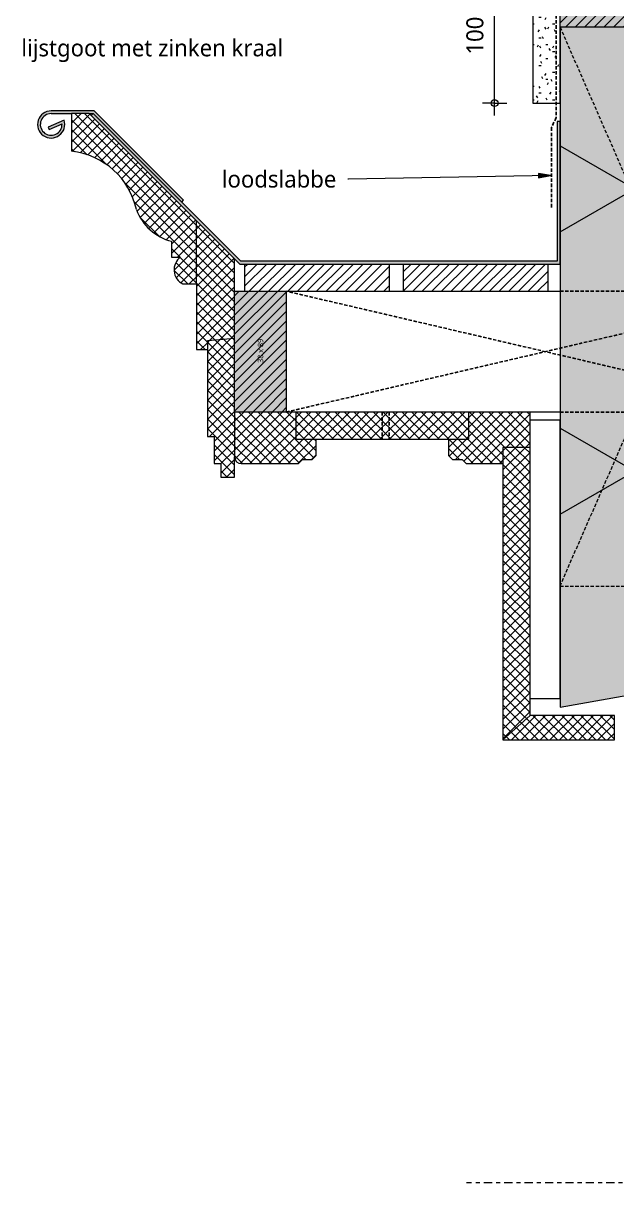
# Model space of a CAD drawing. Header units: millimetres. Extents: x -435 to 27166, y -19117 to 26500.
# Drawn here: x 7109 to 7545, y -5664 to -4810 of the extents above; entities that cross this region are included whole.
import ezdxf

# ---------------------------------------------------------------- set-up
doc = ezdxf.new("R2010")
doc.units = ezdxf.units.MM
doc.linetypes.add('MV_center', pattern=[15, 6, -3, 3, -3])
doc.linetypes.add('MV_hidden', pattern=[3.75, 2.5, -1.25])
for name, color, linetype, lineweight in [('A-ANNO-DIMS', 211, 'Continuous', 13), ('A-ANNO-DIMS-5', 211, 'Continuous', 13), ('A-ANNO-NOTE', 131, 'Continuous', 18), ('A-DETL', 90, 'Continuous', 13), ('A-DETL-GENF', 92, 'Continuous', 18), ('A-DETL-MEDM', 33, 'Continuous', 18), ('G-ANNO-TEXT', 231, 'Continuous', 13)]:
    doc.layers.add(name, color=color, linetype=linetype, lineweight=lineweight)
doc.styles.add('Segoe UI_1', font='segoeui.ttf', dxfattribs={"height": 4})
doc.styles.add('Segoe UI_3', font='segoeui.ttf', dxfattribs={"height": 12.5})
doc.dimstyles.new('2_5_mm_5', dxfattribs={"dimscale": 304.8, "dimtxt": 13.092049, "dimasz": 0.016404, "dimexe": 0.029528, "dimexo": 0.0625, "dimgap": 0.014764, "dimtad": 1, "dimdec": 0, "dimzin": 0, "dimdsep": 46, "dimtxsty": 'Segoe UI_3', "dimblk1": 'DOTBLANK', "dimblk2": 'DOTBLANK', "dimsah": 1, "dimcen": 0.09, "dimdle": 0.029528, "dimazin": 0, "dimtfac": 1, "dimtdec": 4, "dimtix": 1, "dimtmove": 0, "dimatfit": 3, "dimfxl": 0.029528, "dimfxlon": 1, "dimtvp": 1, "dimtfill": 1, "dimtolj": 1, "dimtzin": 0, "dimarcsym": 2})
pattern_1 = [(45, (0, 0), (-3.535534, 3.535534), []), (135, (0, 0), (-3.535534, -3.535534), [])]

# ---------------------------------------------------------------- blocks, each defined once
blk = doc.blocks.new('42 isolatie - Type 1-3768601-Details Appartement')
at = {"layer": 'A-DETL-GENF'}
blk.add_hatch(color=256, dxfattribs=at).paths.add_polyline_path([(-31.46, 180.8), (0.28, 0.8), (469.24, 0.8), (469.24, 180.8), (-25.08, 180.8)])
at = {"layer": 'A-DETL-GENF', "lineweight": 13}
h = blk.add_hatch(dxfattribs=at)
h.set_pattern_fill('FP_43', color=256, style=0, pattern_type=2)
h.set_pattern_definition([(60, (-2126.39, 181.76), (-155.885, 90), []), (120, (-2126.39, 181.76), (-155.885, -90), [])])
h.paths.add_polyline_path([(-31.46, 180.8), (0.28, 0.8), (469.24, 0.8), (469.24, 180.8), (-25.08, 180.8)])
at = {"layer": 'A-DETL-GENF'}
for p, q in [((-25.08, 180.8), (-31.46, 180.8)), ((-31.46, 180.8), (0.28, 0.8)), ((-25.08, 180.8), (-31.46, 180.8)), ((-31.46, 180.8), (0.28, 0.8)), ((179.79, 180.8), (-25.08, 180.8)), ((294.79, 180.8), (179.79, 180.8)), ((294.79, 180.8), (179.79, 180.8)), ((399.79, 180.8), (294.79, 180.8)), ((413.24, 180.8), (399.79, 180.8)), ((413.24, 180.8), (399.79, 180.8)), ((469.24, 180.8), (413.24, 180.8)), ((0.28, 0.8), (262.95, 0.8)), ((262.95, 0.8), (272.95, 0.8)), ((262.95, 0.8), (272.95, 0.8)), ((272.95, 0.8), (469.24, 0.8))]:
    blk.add_line(p, q, dxfattribs=at)
blk = doc.blocks.new('00 hout_rechthoekig_sls - SLS 38x89-3186759-Details Appartement')
at = {"layer": 'A-DETL-GENF', "lineweight": 13}
blk.add_hatch(color=256, dxfattribs=at).paths.add_polyline_path([(0, 0), (0, -38), (89, -38), (89, 0), (54.21, 0)])
at = {"layer": 'A-DETL-MEDM', "lineweight": 13}
h = blk.add_hatch(dxfattribs=at)
h.set_pattern_fill('FP_156', color=256, style=0, pattern_type=2)
h.set_pattern_definition([(315, (5096.495, 7264.072), (3.535534, 3.535534), [])])
h.paths.add_polyline_path([(0, 0), (0, -38), (89, -38), (89, 0), (54.21, 0)])
at = {"layer": 'A-DETL-MEDM'}
for p, q in [((0, 0), (54.21, 0)), ((0, -38), (0, 0)), ((54.21, 0), (89, 0)), ((89, 0), (89, -38)), ((89, 0), (89, -38)), ((89, 0), (89, -38)), ((89, -38), (0, -38)), ((89, -38), (0, -38))]:
    blk.add_line(p, q, dxfattribs=at)
blk = doc.blocks.new('00 hout_rechthoekig_sls - Vuren 44x180-3186885-Details Appartement')
at = {"layer": 'A-DETL-GENF', "lineweight": 13}
blk.add_hatch(color=256, dxfattribs=at).paths.add_polyline_path([(0, -44), (180, -44), (180, 0), (0, 0)])
at = {"layer": 'A-DETL-MEDM', "lineweight": 13}
h = blk.add_hatch(dxfattribs=at)
h.set_pattern_fill('FP_161', color=256, style=0, pattern_type=2)
h.set_pattern_definition([(45, (-7503.545, 4769.042), (-3.535534, 3.535534), [])])
h.paths.add_polyline_path([(0, -44), (180, -44), (180, 0), (0, 0)])
at = {"layer": 'A-DETL-MEDM'}
for p, q in [((0, 0), (180, 0)), ((0, -44), (0, 0)), ((180, 0), (180, -44)), ((180, 0), (180, -44)), ((180, 0), (180, -44)), ((180, -44), (0, -44)), ((180, -44), (0, -44))]:
    blk.add_line(p, q, dxfattribs=at)
blk = doc.blocks.new('NLRS_00_DI_maskeer - Type 1-4234994-Details Appartement')
at = {"layer": 'A-DETL-GENF', "linetype": 'MV_center'}
blk.add_line((368.91, 0), (-100, 0), dxfattribs=at)
blk = doc.blocks.new('DIMBLOCK547-Details Appartement')
at = {"layer": 'A-ANNO-DIMS-5'}
for p, q in [((7455.45, -4878.04), (7455.45, -4760.04)), ((7455.45, -4769.04), (7446.45, -4769.04)), ((7455.45, -4769.04), (7464.45, -4769.04)), ((7455.45, -4869.04), (7446.45, -4869.04)), ((7455.45, -4869.04), (7464.45, -4869.04))]:
    blk.add_line(p, q, dxfattribs=at)
for centre in [(7455.45, -4769.04), (7455.45, -4869.04)]:
    blk.add_circle(centre, 2.5, dxfattribs=at)
at = {"layer": 'A-ANNO-DIMS-5', "color": 0, "insert": (7434.64, -4833.32), "char_height": 12.5, "width": 34.2774, "attachment_point": 1, "rotation": 90, "line_spacing_factor": 1.142579, "style": 'Segoe UI_3', "bg_fill": 3, "box_fill_scale": 1.25, "bg_fill_color": 9, "bg_fill_true_color": 13158600, "bg_fill_transparency": 0}
blk.add_mtext('100', dxfattribs=at)
blk = doc.blocks.new('_DotBlank')
at = {"color": 0, "linetype": 'ByBlock', "lineweight": -2}
blk.add_line((-0.5, 0), (-1, 0), dxfattribs=at)
blk.add_circle((0, 0), 0.5, dxfattribs=at)

msp = doc.modelspace()

# ---------------------------------------------------------------- hatches: boundary and pattern name
at = {"layer": 'A-DETL-GENF', "lineweight": 13}
h = msp.add_hatch(dxfattribs=at)
h.set_pattern_fill('FP_17', color=254, style=0, pattern_type=2)
h.set_pattern_definition([(0, (0, 0), (20.32, 5.08), [1.676, -13.564, 1.676, -13.564, -81.28]), (0, (0, 0), (20.32, 5.08), [-30.48, 1.676, -28.804, 1.676, -13.564, -35.56]), (0, (0, 0), (20.32, 5.08), [-76.2, 1.676, -8.484, 1.676, -23.724]), (120, (7.62, 2.54), (-14.559409, 15.0576362), [1.676, -13.564, 1.676, -13.564, -81.28]), (120, (7.62, 2.54), (-14.559409, 15.0576362), [-30.48, 1.676, -28.804, 1.676, -13.564, -35.56]), (120, (7.62, 2.54), (-14.559409, 15.0576362), [-76.2, 1.676, -8.484, 1.676, -23.724]), (240, (10.16, 12.7), (-5.760591, -20.1376362), [1.676, -13.564, 1.676, -13.564, -81.28]), (240, (10.16, 12.7), (-5.760591, -20.1376362), [-30.48, 1.676, -28.804, 1.676, -13.564, -35.56]), (240, (10.16, 12.7), (-5.760591, -20.1376362), [-76.2, 1.676, -8.484, 1.676, -23.724])])
h.paths.add_polyline_path([(7503.55, -4869.04), (7503.55, -4769.04), (7483.55, -4769.04), (7483.55, -4869.04)])
at = {"layer": 'A-DETL-GENF'}
for points in [[(7225.21, -4941.9), (7226.62, -4940.49), (7160.88, -4874.74), (7129.16, -4874.74), (7126.67, -4875.06), (7124.33, -4875.99), (7122.3, -4877.47), (7120.7, -4879.41), (7119.64, -4881.69), (7119.18, -4884.17), (7119.35, -4886.68), (7120.14, -4889.06), (7121.51, -4891.18), (7123.35, -4892.88), (7125.57, -4894.08), (7128.01, -4894.68), (7130.53, -4894.65), (7132.95, -4894), (7135.14, -4892.76), (7136.95, -4891.01), (7138.27, -4888.87), (7139.01, -4886.47), (7139.13, -4883.95), (7138.62, -4881.49), (7126.93, -4886.72), (7127.75, -4888.55), (7137.15, -4884.34), (7137, -4886.33), (7136.36, -4888.23), (7135.27, -4889.91), (7133.8, -4891.26), (7132.04, -4892.21), (7130.1, -4892.69), (7128.1, -4892.67), (7126.16, -4892.16), (7124.42, -4891.19), (7122.97, -4889.81), (7121.91, -4888.11), (7121.3, -4886.21), (7121.18, -4884.21), (7121.56, -4882.25), (7122.42, -4880.44), (7123.7, -4878.9), (7125.32, -4877.73), (7127.18, -4876.99), (7129.16, -4876.74), (7160.05, -4876.74), (7224.13, -4940.82)], [(7503.55, -4987.49), (7503.55, -4882.49), (7501.55, -4882.49), (7501.55, -4985.49), (7268.8, -4985.49), (7160.05, -4876.74), (7158.64, -4878.16), (7267.98, -4987.49), (7435.95, -4987.49)]]:
    msp.add_hatch(color=9, dxfattribs=at).paths.add_polyline_path(points)
at = {"layer": 'A-DETL-GENF', "lineweight": 13}
h = msp.add_hatch(dxfattribs=at)
h.set_pattern_fill('FP_20', color=250, style=0, pattern_type=2)
h.set_pattern_definition(pattern_1)
h.paths.add_polyline_path([(7226.06, -5002.21), (7236.07, -5002.21), (7236.07, -4955.59), (7157.22, -4876.74), (7144.16, -4876.74), (7144.16, -4904.5), (7150.97, -4905.68), (7157.47, -4907.66), (7163.73, -4910.47), (7169.59, -4914.02), (7174.96, -4918.28), (7179.76, -4923.17), (7183.9, -4928.63), (7187.34, -4934.56), (7189.99, -4940.82), (7191.88, -4947.47), (7193.71, -4951.63), (7196, -4955.49), (7198.76, -4959.07), (7201.93, -4962.3), (7205.47, -4965.11), (7209.32, -4967.48), (7213.4, -4969.36), (7217.73, -4970.75), (7217.73, -4982.48), (7224.33, -4982.48), (7222.17, -4984.51), (7220.59, -4987.03), (7219.71, -4989.87), (7219.59, -4992.83), (7220.23, -4995.73), (7221.59, -4998.38), (7223.57, -5000.58)])
h = msp.add_hatch(dxfattribs=at)
h.set_pattern_fill('FP_20', color=250, style=0, pattern_type=2)
h.set_pattern_definition(pattern_1)
h.paths.add_polyline_path([(7236.07, -5050.47), (7244.07, -5050.47), (7244.07, -5044.03), (7264.07, -5042.28), (7264.07, -4983.59), (7236.07, -4955.59), (7236.07, -5042.28)])
h = msp.add_hatch(dxfattribs=at)
h.set_pattern_fill('FP_33', color=250, style=0, pattern_type=2)
h.set_pattern_definition([(45, (0, 0), (-3.535534, 3.535534), [])])
h.paths.add_polyline_path([(7378.12, -5007.49), (7378.12, -4987.49), (7271.48, -4987.49), (7271.48, -5007.49), (7302.07, -5007.49)])
h.paths.add_polyline_path([(7494.76, -5007.49), (7494.76, -4987.49), (7388.12, -4987.49), (7388.12, -5007.49), (7435.95, -5007.49)])
h = msp.add_hatch(dxfattribs=at)
h.set_pattern_fill('FP_20', color=250, style=0, pattern_type=2)
h.set_pattern_definition(pattern_1)
h.paths.add_polyline_path([(7254.07, -5144.49), (7264.07, -5144.49), (7264.07, -5042.28), (7244.07, -5044.03), (7244.07, -5114.49), (7249.07, -5114.49), (7249.07, -5134.49), (7254.07, -5134.49)])
h = msp.add_hatch(dxfattribs=at)
h.set_pattern_fill('FP_20', color=250, style=0, pattern_type=2)
h.set_pattern_definition(pattern_1)
h.paths.add_polyline_path([(7461.55, -5134.49), (7461.55, -5122.49), (7481.55, -5122.49), (7481.55, -5096.49), (7436.55, -5096.49), (7436.55, -5116.49), (7421.55, -5116.49), (7421.55, -5128.49), (7424.55, -5131.49), (7431.55, -5131.49), (7434.55, -5134.49), (7436.55, -5134.49)])
h.paths.add_polyline_path([(7309.07, -5134.49), (7311.07, -5134.49), (7314.07, -5131.49), (7321.07, -5131.49), (7324.07, -5128.49), (7324.07, -5116.49), (7309.07, -5116.49), (7309.07, -5096.49), (7264.07, -5096.49), (7264.07, -5129.49), (7264.24, -5130.79), (7264.74, -5131.99), (7265.54, -5133.03), (7266.57, -5133.82), (7267.78, -5134.32), (7269.07, -5134.49)])
h = msp.add_hatch(dxfattribs=at)
h.set_pattern_fill('FP_20', color=250, style=0, pattern_type=2)
h.set_pattern_definition(pattern_1)
h.paths.add_polyline_path([(7436.55, -5116.49), (7436.55, -5096.49), (7309.07, -5096.49), (7309.07, -5116.49), (7435.95, -5116.49)])
h = msp.add_hatch(dxfattribs=at)
h.set_pattern_fill('FP_20', color=250, style=0, pattern_type=2)
h.set_pattern_definition(pattern_1)
h.paths.add_polyline_path([(7461.55, -5337.88), (7543.55, -5337.88), (7543.55, -5319.88), (7481.55, -5319.88), (7481.55, -5122.49), (7461.55, -5122.49), (7461.55, -5299.66)])
at = {"layer": 'G-ANNO-TEXT'}
msp.add_hatch(color=7, dxfattribs=at).paths.add_polyline_path([(7496.64, -4922.33), (7487.62, -4920.9), (7487.67, -4924.08)])

# ---------------------------------------------------------------- linework, layer by layer
at = {"layer": 'A-DETL', "lineweight": 18}
for p, q in [((7483.55, -4769.04), (7483.55, -4869.04)), ((7503.55, -4869.04), (7503.55, -4813.04)), ((7160.88, -4874.74), (7129.16, -4874.74)), ((7226.62, -4940.49), (7160.88, -4874.74)), ((7483.55, -4869.04), (7503.55, -4869.04)), ((7138.62, -4881.49), (7126.93, -4886.72)), ((7129.16, -4876.74), (7144.16, -4876.74)), ((7144.16, -4876.74), (7144.16, -4904.5)), ((7157.22, -4876.74), (7144.16, -4876.74)), ((7157.22, -4876.74), (7160.05, -4876.74)), ((7236.07, -4955.59), (7157.22, -4876.74)), ((7160.05, -4876.74), (7158.64, -4878.16)), ((7268.8, -4985.49), (7160.05, -4876.74)), ((7503.55, -4882.49), (7501.55, -4882.49)), ((7501.55, -4882.49), (7501.55, -4985.49)), ((7503.55, -4987.49), (7503.55, -4882.49)), ((7126.93, -4886.72), (7127.75, -4888.55)), ((7127.75, -4888.55), (7137.15, -4884.34)), ((7225.21, -4941.9), (7226.62, -4940.49)), ((7236.07, -4955.59), (7267.98, -4987.49)), ((7236.07, -5002.21), (7236.07, -4955.59)), ((7217.73, -4970.75), (7217.73, -4982.48)), ((7217.73, -4982.48), (7224.33, -4982.48)), ((7264.07, -5007.49), (7264.07, -4983.59)), ((7501.55, -4985.49), (7268.8, -4985.49)), ((7267.98, -4987.49), (7503.55, -4987.49)), ((7271.48, -4987.49), (7271.48, -5007.49)), ((7378.12, -5007.49), (7378.12, -4987.49)), ((7388.12, -4987.49), (7388.12, -5007.49)), ((7494.76, -5007.49), (7494.76, -4987.49)), ((7226.06, -5002.21), (7236.07, -5002.21)), ((7236.07, -5002.21), (7236.07, -5050.47)), ((7302.07, -5007.49), (7378.12, -5007.49)), ((7302.07, -5007.49), (7503.55, -5007.49)), ((7388.12, -5007.49), (7494.76, -5007.49)), ((7264.07, -5042.28), (7244.07, -5044.03)), ((7244.07, -5044.03), (7244.07, -5114.49)), ((7264.07, -5096.49), (7264.07, -5042.28)), ((7236.07, -5050.47), (7244.07, -5050.47)), ((7264.07, -5096.49), (7264.07, -5129.49)), ((7309.07, -5096.49), (7264.07, -5096.49)), ((7309.07, -5096.49), (7309.07, -5116.49)), ((7436.55, -5096.49), (7309.07, -5096.49)), ((7481.55, -5096.49), (7436.55, -5096.49)), ((7436.55, -5116.49), (7436.55, -5096.49)), ((7481.55, -5122.49), (7481.55, -5096.49)), ((7503.55, -5096.49), (7481.55, -5096.49)), ((7503.55, -5102.49), (7481.55, -5102.49)), ((7503.55, -5307.37), (7503.55, -5102.49)), ((7244.07, -5114.49), (7249.07, -5114.49)), ((7249.07, -5114.49), (7249.07, -5134.49)), ((7309.07, -5116.49), (7436.55, -5116.49)), ((7324.07, -5128.49), (7324.07, -5116.49)), ((7421.55, -5116.49), (7421.55, -5128.49)), ((7481.55, -5122.49), (7461.55, -5122.49)), ((7461.55, -5122.49), (7461.55, -5337.88)), ((7481.55, -5319.88), (7481.55, -5122.49)), ((7264.07, -5144.49), (7264.07, -5129.49)), ((7321.07, -5131.49), (7324.07, -5128.49)), ((7421.55, -5128.49), (7424.55, -5131.49)), ((7249.07, -5134.49), (7254.07, -5134.49)), ((7254.07, -5134.49), (7254.07, -5144.49)), ((7269.07, -5134.49), (7311.07, -5134.49)), ((7311.07, -5134.49), (7314.07, -5131.49)), ((7314.07, -5131.49), (7321.07, -5131.49)), ((7424.55, -5131.49), (7431.55, -5131.49)), ((7431.55, -5131.49), (7434.55, -5134.49)), ((7434.55, -5134.49), (7461.55, -5134.49)), ((7254.07, -5144.49), (7264.07, -5144.49)), ((7481.55, -5307.37), (7503.55, -5307.37)), ((7481.55, -5319.88), (7461.55, -5337.88)), ((7543.55, -5319.88), (7481.55, -5319.88)), ((7543.55, -5337.88), (7543.55, -5319.88)), ((7461.55, -5337.88), (7543.55, -5337.88))]:
    msp.add_line(p, q, dxfattribs=at)
at = {"layer": 'A-DETL', "linetype": 'MV_hidden', "lineweight": 25}
for p, q in [((7500.69, -4766.75), (7500.69, -4879.74)), ((7500.69, -4879.74), (7497.28, -4887.06)), ((7497.28, -4887.06), (7497.28, -4947.06)), ((7683.1, -5096.49), (7302.07, -5007.49)), ((7302.07, -5096.49), (7683.55, -5007.49)), ((7503.55, -5007.49), (7683.55, -5007.49)), ((7372.81, -5096.49), (7372.81, -5116.49)), ((7377.81, -5096.49), (7377.81, -5116.49)), ((7503.55, -5096.49), (7683.55, -5096.49))]:
    msp.add_line(p, q, dxfattribs=at)
at = {"layer": 'A-DETL', "linetype": 'MV_hidden', "lineweight": 18}
for p, q in [((7503.55, -5224.62), (7683.55, -4813.04)), ((7503.55, -4813.04), (7683.55, -5224.62)), ((7503.55, -5224.62), (7683.55, -5224.62))]:
    msp.add_line(p, q, dxfattribs=at)
at = {"layer": 'A-DETL', "lineweight": 18}
for centre, radius, start, end in [((7129.16, -4884.74), 10, 90, 18.97603), ((7129.16, -4884.74), 8, 90, 2.89457), ((7138.25, -4959.05), 54.86, 12.18642, 83.81358), ((7226.95, -4934.52), 37.38, 200.26482, 255.73518), ((7231.07, -4991.83), 11.52, 125.7577, 244.2423), ((7269.07, -5129.49), 5, 180, 270)]:
    msp.add_arc(centre, radius, start, end, dxfattribs=at)
at = {"layer": 'G-ANNO-TEXT', "color": 250}
for p, q in [((7347.86, -4924.97), (7347.53, -4924.97)), ((7496.64, -4922.33), (7347.86, -4924.97)), ((7496.64, -4922.33), (7487.62, -4920.9)), ((7487.62, -4920.9), (7487.67, -4924.08)), ((7487.67, -4924.08), (7496.64, -4922.33))]:
    msp.add_line(p, q, dxfattribs=at)

# ---------------------------------------------------------------- block references
at = {"layer": 'A-DETL-GENF', "rotation": 89.99999999999991}
msp.add_blockref('42 isolatie - Type 1-3768601-Details Appartement', (7684.35, -5282.29), dxfattribs=at)
at = {"layer": 'A-DETL-GENF', "linetype": 'MV_center'}
msp.add_blockref('NLRS_00_DI_maskeer - Type 1-4234994-Details Appartement', (7534.63, -5663.98), dxfattribs=at)
at = {"layer": 'A-DETL-MEDM', "lineweight": 13}
msp.add_blockref('00 hout_rechthoekig_sls - Vuren 44x180-3186885-Details Appartement', (7503.55, -4769.04), dxfattribs=at)
at = {"layer": 'A-DETL-MEDM', "lineweight": 13, "rotation": 89.99999999999991}
msp.add_blockref('00 hout_rechthoekig_sls - SLS 38x89-3186759-Details Appartement', (7264.07, -5096.49), dxfattribs=at)

# ---------------------------------------------------------------- texts
at = {"layer": 'A-ANNO-NOTE', "lineweight": 13, "insert": (7281.16, -5060.3), "char_height": 4, "width": 23.6498, "attachment_point": 1, "rotation": 90, "style": 'Segoe UI_1'}
msp.add_mtext('38 x 89', dxfattribs=at)
at = {"layer": 'G-ANNO-TEXT', "color": 7, "char_height": 12.5, "attachment_point": 1, "style": 'Segoe UI_3'}
for s, insert, width in [('lijstgoot met zinken kraal', (7107.19, -4822.11), 236.097), ('loodslabbe', (7254.71, -4918.72), 103.4177)]:
    msp.add_mtext(s, dxfattribs=dict(at, insert=insert, width=width))

# ---------------------------------------------------------------- next in the draw order: dimensions: what is measured, and where the dimension line sits
at = {"layer": 'A-ANNO-DIMS'}
dim = msp.add_linear_dim(base=(7455.45, -4769.04), p1=(7464.45, -4869.04), p2=(7446.45, -4769.04), angle=90, dimstyle='2_5_mm_5', override={"dimpost": '<>', "dimfxl": 101.607086}, dxfattribs=at)
dim.commit()
dim.dimension.update_dxf_attribs({"geometry": 'DIMBLOCK547-Details Appartement', "text_midpoint": (7444.45, -4819.04)})

doc.saveas('drawing.dxf')
